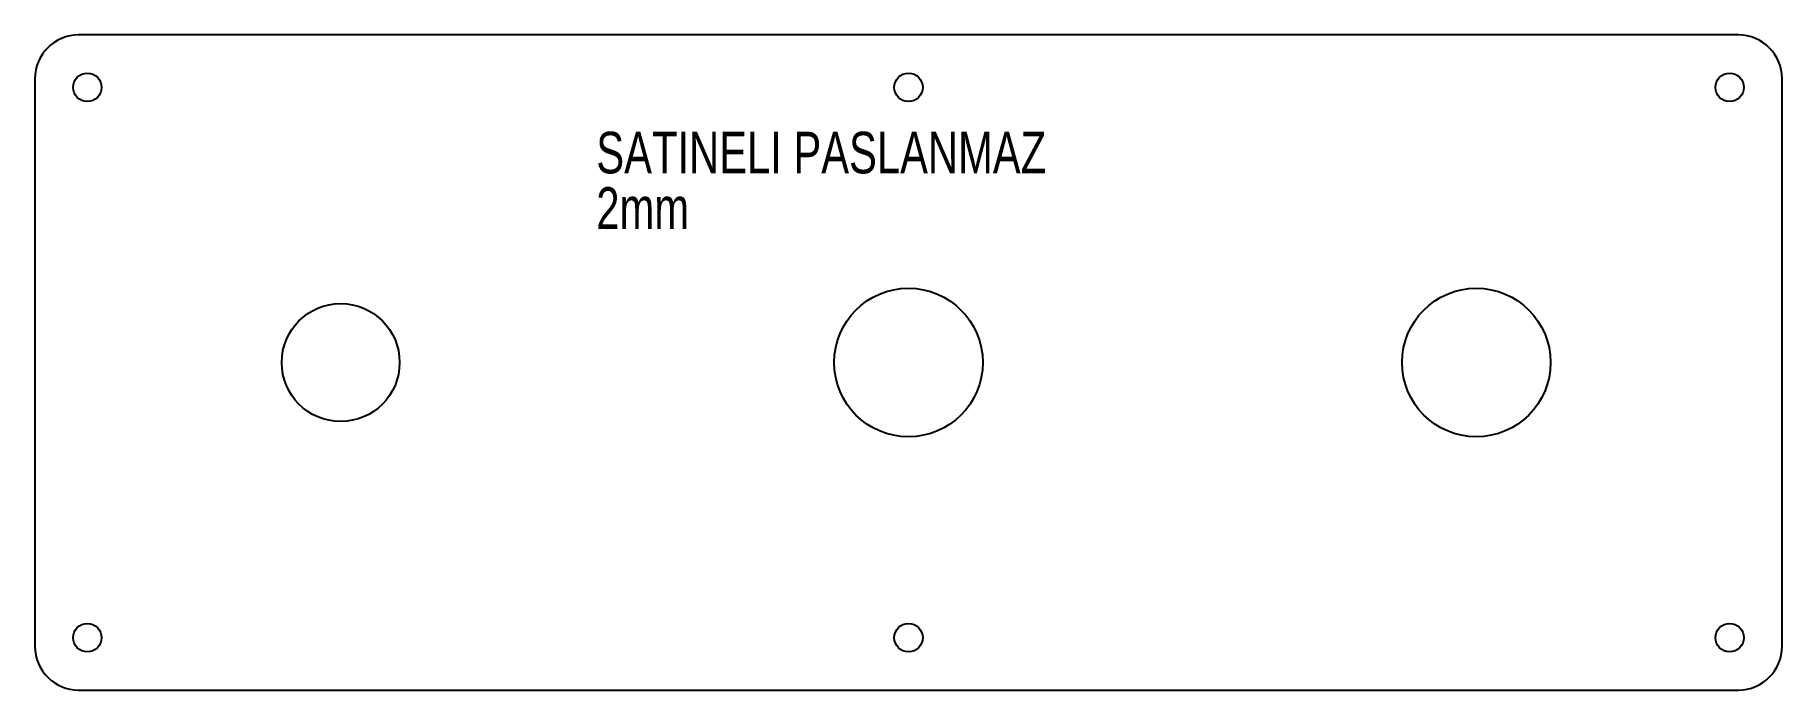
# Model space of a CAD drawing. Header units: millimetres. Extents: x -468 to -68, y 141 to 291.
import ezdxf

# ---------------------------------------------------------------- set-up
doc = ezdxf.new("R2010")
doc.units = ezdxf.units.MM
doc.styles.add('SLDTEXTSTYLE0', font='TXT', dxfattribs={"width": 0.75})

msp = doc.modelspace()

# ---------------------------------------------------------------- linework, layer by layer
at = {"color": 7, "linetype": 'Continuous', "lineweight": 25}
for p, q in [((-78.08, 291.22), (-458.08, 291.22)), ((-468.08, 281.22), (-468.08, 151.22)), ((-68.08, 151.22), (-68.08, 281.22)), ((-458.08, 141.22), (-78.08, 141.22))]:
    msp.add_line(p, q, dxfattribs=at)
for centre, radius in [((-456.08, 279.22), 3.25), ((-268.08, 279.22), 3.25), ((-80.08, 279.22), 3.25), ((-268.08, 216.22), 17), ((-138.08, 216.22), 17), ((-398.08, 216.22), 13.5), ((-456.08, 153.22), 3.25), ((-268.08, 153.22), 3.25), ((-80.08, 153.22), 3.25)]:
    msp.add_circle(centre, radius, dxfattribs=at)
for centre, start, end in [((-458.08, 281.22), 90, 180), ((-78.08, 281.22), 0, 90), ((-458.08, 151.22), 180, 270), ((-78.08, 151.22), 270, 0)]:
    msp.add_arc(centre, 10, start, end, dxfattribs=at)

# ---------------------------------------------------------------- texts
at = {"color": 7, "linetype": 'Continuous', "lineweight": 0, "char_height": 9.525, "attachment_point": 1, "style": 'SLDTEXTSTYLE0'}
for s, insert in [('SATINELI PASLANMAZ', (-339.55, 269.05)), ('2mm', (-339.55, 256.35))]:
    msp.add_mtext(s, dxfattribs=dict(at, insert=insert))

doc.saveas('drawing.dxf')
